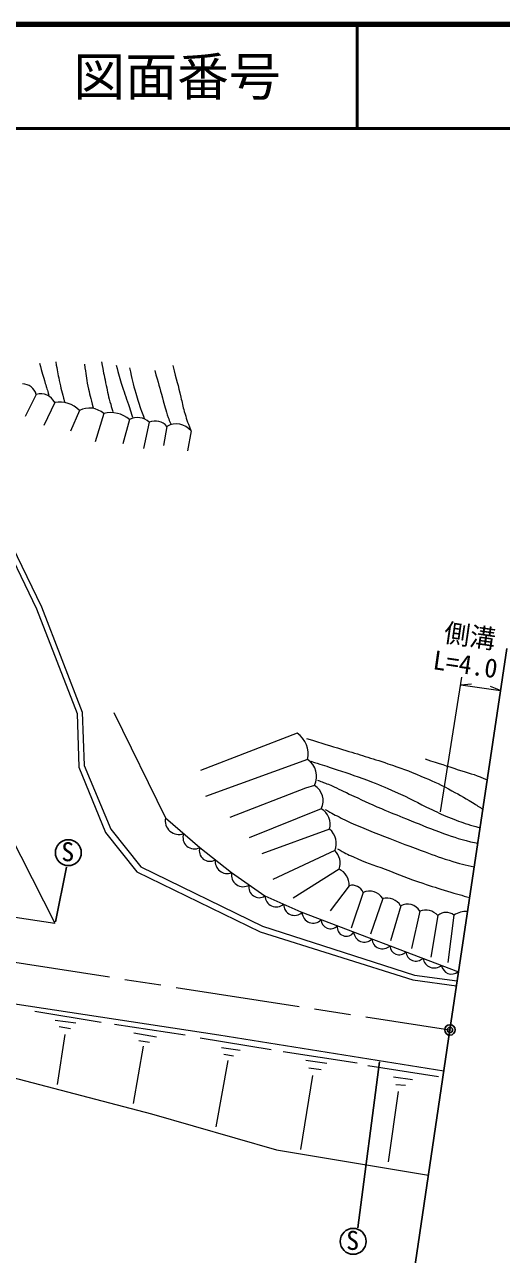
# Model space of a CAD drawing. Units: millimetres, scale not verified. Extents: x 40000 to 680000, y 20000 to 380000.
# Drawn here: x 511918 to 557900, y 261506 to 380000 of the extents above; entities that cross this region are included whole.
import ezdxf
from ezdxf.enums import TextEntityAlignment as Align

# ---------------------------------------------------------------- set-up
doc = ezdxf.new("R2010")
doc.units = ezdxf.units.MM
doc.header["$LTSCALE"] = 1000
doc.header["$PDMODE"] = 32
doc.header["$PDSIZE"] = 500
doc.linetypes.add('CHAIN', pattern=[18.5, 12, -1.5, 3.5, -1.5])
for name, color, linetype, lineweight in [('M-BGD', 7, 'Continuous', 13), ('M-BMK', 2, 'CHAIN', 13), ('M-BMK-SRVR', 3, 'Continuous', 25), ('M-STR-HTXT', 7, 'Continuous', 13), ('M-TTL', 2, 'Continuous', 140), ('M-TTL-BAND', 7, 'Continuous', 25), ('M-TTL-LINE', 7, 'Continuous', 50)]:
    doc.layers.add(name, color=color, linetype=linetype, lineweight=lineweight)
doc.layers.add('M-OTRS', color=6, linetype='Continuous')
doc.layers.add('M-TTL-TXT', color=7, linetype='Continuous')
doc.styles.add('ＭＳ ゴシック', font='')
doc.styles.get('ＭＳ ゴシック').set_extended_font_data('MS Gothic')

msp = doc.modelspace()

# ---------------------------------------------------------------- linework, layer by layer
at = {"layer": 'M-BGD'}
for p, q in [((513046, 344369), (511970, 342232)), ((514832, 343581), (513789, 341378)), ((517202, 342831), (516355, 340831)), ((519550, 342523), (518720, 339812)), ((522035, 341948), (521391, 339622)), ((523942, 341694), (523370, 339159)), ((525648, 341290), (525303, 339454)), ((527966, 340850), (527627, 338921)), ((508575, 333009), (513075, 323707)), ((513075, 323707), (516977, 313637)), ((516977, 313637), (517149, 308448)), ((520519, 313722), (525518, 303571)), ((538190, 311725), (528886, 308133)), ((517149, 308448), (519707, 302167)), ((539200, 309187), (529359, 305625)), ((539012, 306430), (531725, 303591)), ((539873, 306692), (539012, 306430)), ((525518, 303571), (528807, 300710)), ((540532, 304449), (533571, 301651)), ((519707, 302167), (522757, 298360)), ((541331, 302472), (534801, 300089)), ((528807, 300710), (531877, 298291)), ((541821, 300411), (535842, 297629)), ((542242, 298630), (537829, 295831)), ((522757, 298360), (534649, 292588)), ((531877, 298291), (535095, 296041)), ((543223, 297032), (541378, 294594)), ((544570, 296367), (543405, 292928)), ((535095, 296041), (538544, 294506)), ((546448, 295798), (545272, 292361)), ((548184, 295099), (547193, 291716)), ((504509, 294981), (514824, 293410)), ((538544, 294506), (553773, 288732)), ((550023, 294579), (549222, 290983)), ((551775, 294172), (551105, 290160)), ((553318, 294200), (552745, 289627)), ((466741, 292344), (530665, 282651)), ((534649, 292588), (549344, 287973)), ((549344, 287973), (553573, 287384)), ((512911, 284949), (519304, 283898)), ((514867, 284087), (516864, 283814)), ((516339, 283246), (515245, 283435)), ((520587, 283687), (527400, 282678)), ((515792, 282699), (515056, 277862)), ((524624, 282426), (522458, 282825)), ((522921, 282110), (523972, 281942)), ((528851, 282383), (535707, 281255)), ((530665, 282651), (552354, 279191)), ((500364, 281265), (524165, 275035)), ((523363, 281563), (522395, 276032)), ((532693, 281143), (530898, 281423)), ((536852, 281043), (544002, 279949)), ((531529, 280189), (530374, 273809)), ((531137, 280792), (532048, 280638)), ((541079, 279886), (539039, 280202)), ((545011, 279718), (551825, 278645)), ((539670, 278751), (538534, 271621)), ((539333, 279487), (540532, 279318)), ((547493, 278624), (549322, 278372)), ((547724, 277888), (548649, 277804)), ((547955, 277215), (546988, 270423)), ((524165, 275035), (536225, 271586)), ((536225, 271586), (550861, 269156))]:
    msp.add_line(p, q, dxfattribs=at)
at = {"layer": 'M-BGD', "lineweight": 25}
for p, q in [((515961, 298811), (514902, 293565)), ((546151, 280048), (544041, 264061))]:
    msp.add_line(p, q, dxfattribs=at)
for centre in [(516135, 300212), (543607, 262764)]:
    msp.add_circle(centre, 1250, dxfattribs=at)
at = {"layer": 'M-BGD'}
for centre, radius, start, end in [((511681, 343959), 1425, 16.71504, 88.74438), ((513463, 342896), 1531, 26.58636, 105.8064), ((515296, 340930), 2691, 44.93185, 99.93932), ((518140, 340880), 2165, 49.38883, 115.68852), ((520244, 339869), 2744, 49.25294, 104.66226), ((522805, 340444), 1690, 47.73718, 117.1269), ((524504, 340264), 1537, 41.87268, 111.4434), ((526542, 339672), 1848, 39.60043, 118.91967), ((536844, 309720), 2415, 347.26105, 56.12329), ((538146, 307565), 1935, 333.17922, 57.00392), ((538985, 305213), 1725, 333.70746, 59.03285), ((526796, 303281), 1311, 167.22145, 290.73166), ((539649, 302942), 1746, 344.38476, 59.63781), ((540245, 301124), 1730, 335.64455, 51.14045), ((528286, 301672), 1095, 159.52413, 298.42898), ((529779, 300400), 1020, 162.32987, 301.21715), ((540742, 299216), 1610, 338.675, 47.9066), ((531450, 299362), 1153, 171.77337, 291.77366), ((541512, 297082), 1712, 358.3341, 64.76867), ((532997, 298076), 1140, 169.1364, 300.92984), ((534544, 296864), 990, 166.27225, 303.79399), ((543534, 295966), 1110, 21.15832, 106.26785), ((545190, 295029), 1475, 31.45676, 114.84975), ((536186, 296075), 1092, 181.80728, 310.20293), ((537961, 295239), 1069, 179.89919, 312.60643), ((546828, 294238), 1606, 32.44229, 103.68535), ((548829, 293869), 1390, 30.72949, 117.65784), ((539746, 294483), 1062, 181.64305, 316.82939), ((550581, 293004), 1670, 44.35691, 109.51999), ((552564, 293212), 1242, 52.66251, 129.42074), ((554522, 292251), 2292, 87.12509, 121.71099), ((541412, 293767), 892, 180.71816, 317.75429), ((542932, 293034), 871, 171.1199, 327.35254), ((544678, 292613), 1014, 182.7772, 315.69524), ((546427, 291973), 1026, 183.82849, 314.64396), ((548027, 291248), 879, 180.30896, 318.16348), ((549665, 290758), 987, 185.62603, 312.84642), ((551429, 290210), 1106, 189.13781, 309.33463), ((553087, 289485), 966, 187.77305, 310.6994)]:
    msp.add_arc(centre, radius, start, end, dxfattribs=at)
for points, knots in [([(513360, 347373), (513628, 346429), (513694, 346187), (513919, 345431), (514050, 344989), (514092, 344849), (514260, 344301)], [0, 0, 0, 0, 1, 1, 1, 2, 2, 2, 2]), ([(514921, 347495), (515067, 346639), (515109, 346407), (515257, 345715), (515429, 344911), (515501, 344647), (515759, 343673)], [0, 0, 0, 0, 1, 1, 1, 2, 2, 2, 2]), ([(517698, 347290), (517820, 346284), (517856, 345993), (518021, 345173), (518187, 344348), (518267, 344065), (518546, 343085)], [0, 0, 0, 0, 1, 1, 1, 2, 2, 2, 2]), ([(519339, 347492), (519518, 346523), (519564, 346267), (519732, 345487), (519885, 344772), (519957, 344368), (520152, 343664), (520256, 343290), (520291, 343164), (520436, 342711)], [0, 0, 0, 0, 1, 1, 1, 2, 2, 2, 3, 3, 3, 3]), ([(520739, 347196), (521011, 346220), (521084, 345961), (521328, 345177), (521582, 344363), (521752, 343916), (522020, 343107), (522140, 342745), (522177, 342632), (522326, 342181)], [0, 0, 0, 0, 1, 1, 1, 2, 2, 2, 3, 3, 3, 3]), ([(522032, 346936), (522293, 345767), (522358, 345439), (522635, 344497), (522836, 343812), (522955, 343430), (523196, 342758), (523294, 342484), (523325, 342394), (523454, 342059)], [0, 0, 0, 0, 1, 1, 1, 2, 2, 2, 3, 3, 3, 3]), ([(524463, 346687), (524828, 345391), (524919, 345062), (525220, 344023), (525431, 343294), (525502, 342870), (525767, 342159), (525857, 341916), (525886, 341831), (526010, 341542)], [0, 0, 0, 0, 1, 1, 1, 2, 2, 2, 3, 3, 3, 3]), ([(526201, 347156), (526591, 345684), (526696, 345306), (526987, 344114), (527120, 343567), (527170, 343254), (527322, 342711), (527515, 342020), (527609, 341787), (527915, 340973)], [0, 0, 0, 0, 1, 1, 1, 2, 2, 2, 3, 3, 3, 3]), ([(539112, 311214), (540795, 310704), (541220, 310575), (542570, 310158), (544286, 309629), (545259, 309367), (546958, 308784), (548214, 308354), (548919, 308112), (550141, 307593), (551191, 307146), (551779, 306889), (552790, 306359), (553712, 305876), (554222, 305592), (555104, 305041), (555531, 304774), (555773, 304620), (556103, 304397)], [0, 0, 0, 0, 1, 1, 1, 2, 2, 2, 3, 3, 3, 4, 4, 4, 5, 5, 5, 6, 6, 6, 6]), ([(539520, 309020), (540514, 308711), (540771, 308628), (541570, 308366), (542915, 307926), (543668, 307675), (544995, 307184), (546050, 306794), (546630, 306543), (547659, 306090), (549060, 305473), (549790, 305011), (551178, 304366), (551901, 304030), (552304, 303836), (553043, 303539), (553764, 303248), (554176, 303099), (554921, 302880), (555298, 302769), (555564, 302697), (555841, 302633)], [0, 0, 0, 0, 1, 1, 1, 2, 2, 2, 3, 3, 3, 4, 4, 4, 5, 5, 5, 6, 6, 6, 7, 7, 7, 7]), ([(550533, 309247), (552087, 308751), (552485, 308626), (553730, 308209), (554696, 307887), (555266, 307780), (556197, 307368), (556320, 307314), (556426, 307267), (556524, 307222)], [0, 0, 0, 0, 1, 1, 1, 2, 2, 2, 3, 3, 3, 3]), ([(540172, 307192), (540672, 307017), (540810, 306961), (541213, 306800), (542017, 306477), (542438, 306227), (543225, 305865), (544437, 305308), (545106, 304976), (546333, 304454), (547269, 304056), (547800, 303850), (548745, 303472), (549980, 302979), (550660, 302670), (551913, 302225), (553072, 301813), (553715, 301548), (554913, 301271), (555186, 301208), (555409, 301159), (555615, 301117)], [0, 0, 0, 0, 1, 1, 1, 2, 2, 2, 3, 3, 3, 4, 4, 4, 5, 5, 5, 6, 6, 6, 7, 7, 7, 7]), ([(540899, 304375), (541626, 303965), (541838, 303861), (542450, 303553), (543817, 302863), (544631, 302579), (546049, 302001), (547644, 301351), (548553, 301024), (550171, 300431), (551213, 300049), (551788, 299807), (552848, 299477), (553858, 299164), (554457, 299018), (555279, 298853)], [0, 0, 0, 0, 1, 1, 1, 2, 2, 2, 3, 3, 3, 4, 4, 4, 5, 5, 5, 5]), ([(542088, 300573), (542801, 300184), (543014, 300083), (543621, 299798), (544784, 299250), (545489, 299067), (546691, 298611), (548101, 298075), (548881, 297749), (550309, 297265), (551238, 296949), (551766, 296793), (552706, 296508), (553607, 296234), (554091, 296096), (554838, 295891)], [0, 0, 0, 0, 1, 1, 1, 2, 2, 2, 3, 3, 3, 4, 4, 4, 5, 5, 5, 5])]:
    msp.add_open_spline(points, degree=3, knots=knots, dxfattribs=at)
at = {"layer": 'M-BMK'}
msp.add_line((453414, 298608), (552940, 283132), dxfattribs=at)
at = {"layer": 'M-BMK-SRVR'}
for p, q in [((552940, 283132), (558408, 319890)), ((547441, 246163), (552940, 283132))]:
    msp.add_line(p, q, dxfattribs=at)
msp.add_circle((552940, 283132), 500, dxfattribs=at)
msp.add_point((552940, 283132), dxfattribs=at)
at = {"layer": 'M-OTRS'}
msp.add_point((552940, 283132), dxfattribs=at)
at = {"layer": 'M-STR-HTXT'}
for p, q in [((552033, 304135), (554091, 317112)), ((553975, 316384), (555001, 316488)), ((553975, 316384), (557804, 315828)), ((557804, 315828), (556850, 316219)), ((514883, 293402), (509385, 304138))]:
    msp.add_line(p, q, dxfattribs=at)
at = {"layer": 'M-TTL'}
msp.add_line((680000, 380000), (40000, 380000), dxfattribs=at)
at = {"layer": 'M-TTL-BAND', "lineweight": 13}
for p, q in [((509158, 332953), (513534, 323907)), ((513534, 323907), (517474, 313738)), ((517474, 313738), (517675, 308606)), ((517675, 308606), (520230, 302474)), ((520230, 302474), (523140, 298841)), ((523140, 298841), (534871, 293147)), ((534871, 293147), (549512, 288421)), ((549512, 288421), (553642, 287850))]:
    msp.add_line(p, q, dxfattribs=at)
at = {"layer": 'M-TTL-LINE'}
for p, q in [((543997, 380000), (543997, 370000)), ((40000, 370000), (680000, 370000))]:
    msp.add_line(p, q, dxfattribs=at)

# ---------------------------------------------------------------- texts
at = {"layer": 'M-BGD', "style": 'ＭＳ ゴシック'}
for p in [(515456, 298839), (542928, 261390)]:
    msp.add_text('S', height=1833, dxfattribs=at).set_placement(p, align=Align.BOTTOM_LEFT)
at = {"layer": 'M-STR-HTXT', "style": 'ＭＳ ゴシック'}
for s, p in [('側溝', (552184, 320011)), ('L=4.0', (551134, 317363))]:
    msp.add_text(s, height=1833, rotation=351.742, dxfattribs=at).set_placement(p, align=Align.BOTTOM_LEFT)
at = {"layer": 'M-TTL-TXT', "style": 'ＭＳ ゴシック'}
msp.add_text('図面番号', height=3666, dxfattribs=at).set_placement((526622, 375000), align=Align.MIDDLE_CENTER)

doc.saveas('drawing.dxf')
